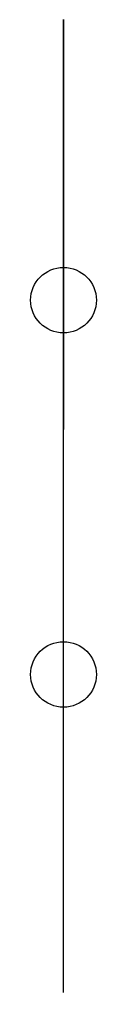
# Model space of a CAD drawing. Header units: millimetres. Extents: x 511.4 to 514.9, y -141.2 to -89.2.
import ezdxf

# ---------------------------------------------------------------- set-up
doc = ezdxf.new("R2010")
doc.units = ezdxf.units.MM
doc.layers.add('f', color=7, linetype='CONTINUOUS')

msp = doc.modelspace()

# ---------------------------------------------------------------- linework, layer by layer
at = {"layer": 'f'}
for p, q in [((513.197, -141.221, -277.597), (513.197, -89.221, -277.597)), ((513.197, -89.221, -277.597), (513.197, -89.221, -271.597)), ((513.197, -89.221, -271.597), (513.197, -111.135, -249.683)), ((513.197, -89.221, 137.903), (513.197, -111.135, 115.989)), ((513.197, -89.221, 143.903), (513.197, -89.221, 137.903)), ((513.197, -141.221, 143.903), (513.197, -89.221, 143.903)), ((513.197, -111.721, -248.269), (513.197, -111.721, 114.575)), ((513.197, -141.221, 143.903), (513.197, -141.221, -277.597))]:
    msp.add_line(p, q, dxfattribs=at)
for centre in [(513.197, -104.221, -272.597), (513.197, -104.221, 138.903), (513.197, -124.221, -263.597), (513.197, -124.221, 129.903)]:
    msp.add_circle(centre, 1.75, dxfattribs=at)
for centre, radius, start, end in [((513.197, -109.721, 114.575), 1.414, -90, -89.999997003), ((513.197, -109.721, -248.269), 2, -90.000002997, -90)]:
    msp.add_arc(centre, radius, start, end, dxfattribs=at)

doc.saveas('drawing.dxf')
